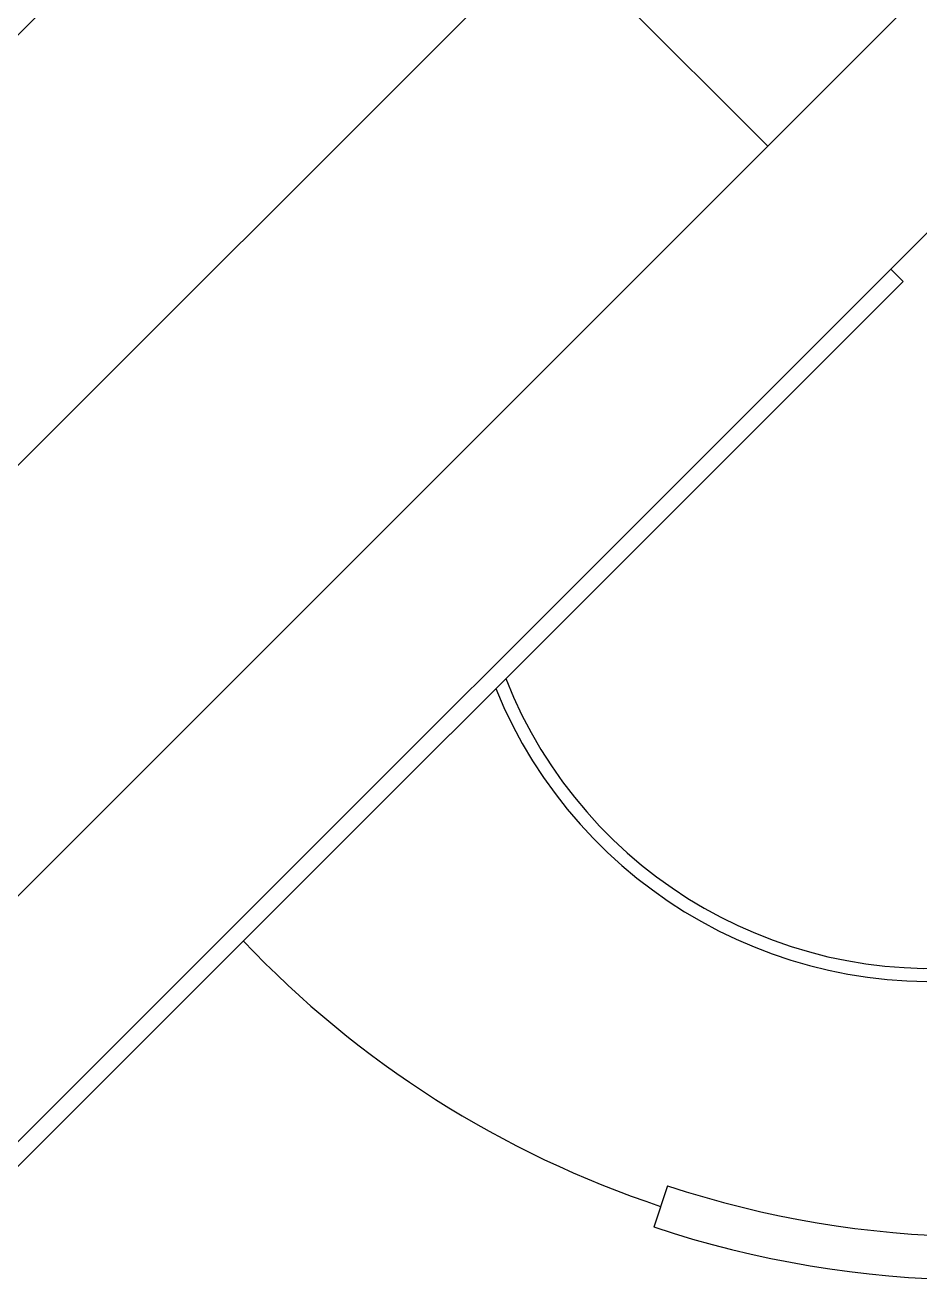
# Model space of a CAD drawing. Header units: millimetres. Extents: x 1145859089 to 1147511753, y -1047484727 to -1047247487.
# Drawn here: x 1146976145 to 1146986432, y -1047441000 to -1047426569 of the extents above; entities that cross this region are included whole.
import ezdxf
from ezdxf.xclip import XClip

# ---------------------------------------------------------------- set-up
doc = ezdxf.new("R2010")
doc.units = ezdxf.units.MM
doc.header["$LTSCALE"] = 100
doc.header["$MEASUREMENT"] = 0
doc.header["$XCLIPFRAME"] = 2
doc.layers.get('0').update_dxf_attribs({"linetype": 'CONTINUOUS'})
doc.layers.add('XREF', color=135, linetype='CONTINUOUS')
doc.layers.add('단지배치도$0$W240910', color=135, linetype='CONTINUOUS')

# ---------------------------------------------------------------- blocks, each defined once
blk = doc.blocks.new('단지배치도$0$zw$9902')
at = {"layer": '단지배치도$0$W240910'}
for p, q in [((74104, -40260, 0), (45683, -68681, 0)), ((65074, -46462, 0), (43925, -67611, 0)), ((49994, -51643, 0), (34370, -67267)), ((49994, -51643, 0), (54943, -56592, 0)), ((52469, -54117, 0), (41862, -64724, 0)), ((53791, -68548), (53634, -69023))]:
    blk.add_line(p, q, dxfattribs=at)
at = {"layer": '단지배치도$0$W240910', "ltscale": 5}
for p, q in [((56358, -58007, 0), (56499, -58148, 0)), ((56499, -58148, 0), (45825, -68822, 0))]:
    blk.add_line(p, q, dxfattribs=at)
at = {"layer": '단지배치도$0$W240910'}
for centre, radius, start, end in [((56819, -60799), 5399, 202.1016, 356.7121), ((56819, -60799), 5249, 201.4083, 356.7121), ((57394, -57699), 11431, 251.6277, 321.4181), ((57394, -57699), 11931, 251.6277, 321.4181), ((57394, -57699), 11681, 223.4507, 251.6277), ((57394, -57699), 11681, 223.4507, 251.6277)]:
    blk.add_arc(centre, radius, start, end, dxfattribs=at)
blk = doc.blocks.new('단지배치도')
blk.add_blockref('단지배치도$0$zw$9902', (141034, 142437))

msp = doc.modelspace()

# ---------------------------------------------------------------- block references
at = {"layer": 'XREF'}
ref = msp.add_blockref('단지배치도', (1146788705.034274, -1047513806.462535), dxfattribs=at)
XClip(ref).set_block_clipping_path([(72982.4064819524, 34919.7593965302), (360382.4067475507, 255319.7593436702)])

doc.saveas('drawing.dxf')
